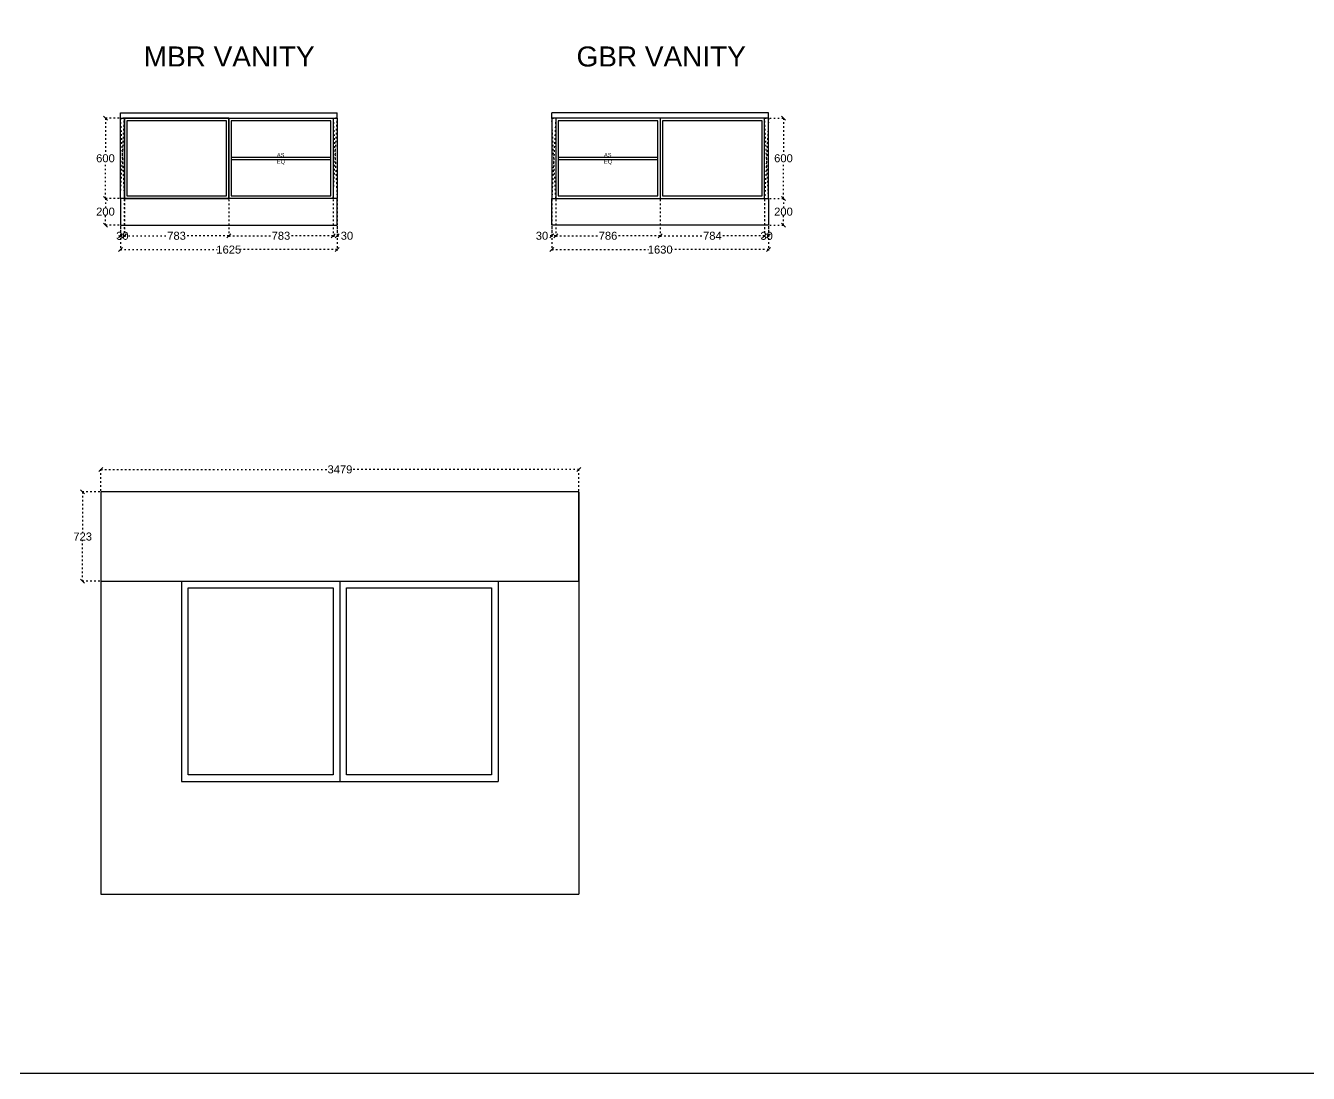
# Model space of a CAD drawing. Header units: millimetres. Extents: x 220712 to 1505573, y -354410 to 241923.
# Drawn here: x 240632 to 250246, y 74090 to 81942 of the extents above; entities that cross this region are included whole.
import ezdxf

# ---------------------------------------------------------------- set-up
doc = ezdxf.new("R2010")
doc.units = ezdxf.units.MM
doc.header["$MEASUREMENT"] = 0
doc.linetypes.add('ACAD_ISO03W100', pattern=[30, 12, -18])
doc.layers.add('Walls', color=253, linetype='Continuous')
doc.layers.add('Words', color=7, linetype='Continuous')
doc.styles.get("Standard").update_dxf_attribs({"font": 'arial.ttf'})
doc.dimstyles.get("Standard").update_dxf_attribs({"dimtxt": 60, "dimasz": 30, "dimexe": 7.75, "dimexo": 8.13, "dimgap": 0.63, "dimtad": 0, "dimtih": 1, "dimtoh": 1, "dimdec": 0, "dimzin": 0, "dimtxsty": 'Standard', "dimblk": 'OBLIQUE', "dimcen": 2.25, "dimclrd": 1, "dimclre": 1, "dimclrt": 1, "dimadec": 0, "dimazin": 0, "dimtfac": 1, "dimtdec": 0, "dimtofl": 0, "dimtmove": 0, "dimatfit": 3, "dimfxl": 1, "dimtolj": 1, "dimtzin": 0, "dimlwd": 30, "dimarcsym": 0})

# ---------------------------------------------------------------- blocks, each defined once
blk = doc.blocks.new('_Oblique')
at = {"color": 0, "linetype": 'ByBlock', "lineweight": -2}
blk.add_line((-0.5, -0.5), (0.5, 0.5), dxfattribs=at)
blk = doc.blocks.new('*D1811')
at = {"layer": 'Defpoints', "color": 0, "linetype": 'ACAD_ISO03W100', "transparency": 16777216}
for p in [(241230, 80648), (241341.5, 80648), (241341.5, 80448)]:
    blk.add_point(p, dxfattribs=at)
at = {"layer": 'Walls', "color": 1, "linetype": 'ACAD_ISO03W100', "lineweight": -2, "transparency": 16777216}
for p, q in [((241333.4, 80648), (241222.3, 80648)), ((241333.4, 80448), (241222.3, 80448))]:
    blk.add_line(p, q, dxfattribs=at)
at = {"layer": 'Walls', "color": 1, "linetype": 'ACAD_ISO03W100', "lineweight": 30, "transparency": 16777216}
for p, q in [((241230, 80648), (241230, 80579.3)), ((241230, 80448), (241230, 80516.7))]:
    blk.add_line(p, q, dxfattribs=at)
at = {"layer": 'Walls', "color": 1, "linetype": 'ACAD_ISO03W100', "lineweight": 30, "transparency": 16777216, "xscale": 30, "yscale": 30, "zscale": 30}
for p, rotation in [((241230, 80648), 90), ((241230, 80448), 270)]:
    blk.add_blockref('_Oblique', p, dxfattribs=dict(at, rotation=rotation))
at = {"layer": 'Walls', "color": 1, "linetype": 'ACAD_ISO03W100', "transparency": 16777216, "insert": (241230, 80548), "char_height": 60, "attachment_point": 5}
blk.add_mtext('\\A1;200', dxfattribs=at)
blk = doc.blocks.new('*D1812')
at = {"layer": 'Defpoints', "color": 0, "linetype": 'ACAD_ISO03W100', "transparency": 16777216}
for p in [(241230, 81248), (241341.5, 81248), (241341.5, 80648)]:
    blk.add_point(p, dxfattribs=at)
at = {"layer": 'Walls', "color": 1, "linetype": 'ACAD_ISO03W100', "lineweight": -2, "transparency": 16777216}
for p, q in [((241333.4, 81248), (241222.3, 81248)), ((241333.4, 80648), (241222.3, 80648))]:
    blk.add_line(p, q, dxfattribs=at)
at = {"layer": 'Walls', "color": 1, "linetype": 'ACAD_ISO03W100', "lineweight": 30, "transparency": 16777216}
for p, q in [((241230, 81248), (241230, 80979.3)), ((241230, 80648), (241230, 80916.7))]:
    blk.add_line(p, q, dxfattribs=at)
at = {"layer": 'Walls', "color": 1, "linetype": 'ACAD_ISO03W100', "lineweight": 30, "transparency": 16777216, "xscale": 30, "yscale": 30, "zscale": 30}
for p, rotation in [((241230, 81248), 90), ((241230, 80648), 270)]:
    blk.add_blockref('_Oblique', p, dxfattribs=dict(at, rotation=rotation))
at = {"layer": 'Walls', "color": 1, "linetype": 'ACAD_ISO03W100', "transparency": 16777216, "insert": (241230, 80948), "char_height": 60, "attachment_point": 5}
blk.add_mtext('\\A1;600', dxfattribs=at)
blk = doc.blocks.new('*D1813')
at = {"layer": 'Defpoints', "color": 0, "linetype": 'ACAD_ISO03W100', "transparency": 16777216}
for p in [(241341.5, 80648), (241371.4, 80649.5), (241371.4, 80366.5)]:
    blk.add_point(p, dxfattribs=at)
at = {"layer": 'Walls', "color": 1, "linetype": 'ACAD_ISO03W100', "lineweight": -2, "transparency": 16777216}
for p, q in [((241341.5, 80639.9), (241341.5, 80358.8)), ((241371.4, 80641.4), (241371.4, 80358.8))]:
    blk.add_line(p, q, dxfattribs=at)
at = {"layer": 'Walls', "color": 1, "linetype": 'ACAD_ISO03W100', "lineweight": 30, "transparency": 16777216}
blk.add_line((241341.5, 80366.5), (241371.4, 80366.5), dxfattribs=at)
at = {"layer": 'Walls', "color": 1, "linetype": 'ACAD_ISO03W100', "lineweight": 30, "transparency": 16777216, "xscale": 30, "yscale": 30, "zscale": 30, "rotation": 180}
blk.add_blockref('_Oblique', (241341.5, 80366.5), dxfattribs=at)
at = {"layer": 'Walls', "color": 1, "linetype": 'ACAD_ISO03W100', "lineweight": 30, "transparency": 16777216, "xscale": 30, "yscale": 30, "zscale": 30}
blk.add_blockref('_Oblique', (241371.4, 80366.5), dxfattribs=at)
at = {"layer": 'Walls', "color": 1, "linetype": 'ACAD_ISO03W100', "transparency": 16777216, "insert": (241356.5, 80366.5), "char_height": 60, "attachment_point": 5}
blk.add_mtext('\\A1;30', dxfattribs=at)
blk = doc.blocks.new('*D1814')
at = {"layer": 'Defpoints', "color": 0, "linetype": 'ACAD_ISO03W100', "transparency": 16777216}
for p in [(241371.5, 80648), (242154, 80648), (242154, 80367.3)]:
    blk.add_point(p, dxfattribs=at)
at = {"layer": 'Walls', "color": 1, "linetype": 'ACAD_ISO03W100', "lineweight": -2, "transparency": 16777216}
for p, q in [((241371.5, 80639.9), (241371.5, 80359.5)), ((242154, 80639.9), (242154, 80359.5))]:
    blk.add_line(p, q, dxfattribs=at)
at = {"layer": 'Walls', "color": 1, "linetype": 'ACAD_ISO03W100', "lineweight": 30, "transparency": 16777216}
for p, q in [((241371.5, 80367.3), (241696.1, 80367.3)), ((242154, 80367.3), (241829.4, 80367.3))]:
    blk.add_line(p, q, dxfattribs=at)
at = {"layer": 'Walls', "color": 1, "linetype": 'ACAD_ISO03W100', "lineweight": 30, "transparency": 16777216, "xscale": 30, "yscale": 30, "zscale": 30, "rotation": 180}
blk.add_blockref('_Oblique', (241371.5, 80367.3), dxfattribs=at)
at = {"layer": 'Walls', "color": 1, "linetype": 'ACAD_ISO03W100', "lineweight": 30, "transparency": 16777216, "xscale": 30, "yscale": 30, "zscale": 30}
blk.add_blockref('_Oblique', (242154, 80367.3), dxfattribs=at)
at = {"layer": 'Walls', "color": 1, "linetype": 'ACAD_ISO03W100', "transparency": 16777216, "insert": (241762.8, 80367.3), "char_height": 60, "attachment_point": 5}
blk.add_mtext('\\A1;783', dxfattribs=at)
blk = doc.blocks.new('*D1815')
at = {"layer": 'Defpoints', "color": 0, "linetype": 'ACAD_ISO03W100', "transparency": 16777216}
for p in [(242154, 80648), (242936.5, 80648), (242936.5, 80367.3)]:
    blk.add_point(p, dxfattribs=at)
at = {"layer": 'Walls', "color": 1, "linetype": 'ACAD_ISO03W100', "lineweight": -2, "transparency": 16777216}
for p, q in [((242154, 80639.9), (242154, 80359.5)), ((242936.5, 80639.9), (242936.5, 80359.5))]:
    blk.add_line(p, q, dxfattribs=at)
at = {"layer": 'Walls', "color": 1, "linetype": 'ACAD_ISO03W100', "lineweight": 30, "transparency": 16777216}
for p, q in [((242154, 80367.3), (242478.6, 80367.3)), ((242936.5, 80367.3), (242611.9, 80367.3))]:
    blk.add_line(p, q, dxfattribs=at)
at = {"layer": 'Walls', "color": 1, "linetype": 'ACAD_ISO03W100', "lineweight": 30, "transparency": 16777216, "xscale": 30, "yscale": 30, "zscale": 30, "rotation": 180}
blk.add_blockref('_Oblique', (242154, 80367.3), dxfattribs=at)
at = {"layer": 'Walls', "color": 1, "linetype": 'ACAD_ISO03W100', "lineweight": 30, "transparency": 16777216, "xscale": 30, "yscale": 30, "zscale": 30}
blk.add_blockref('_Oblique', (242936.5, 80367.3), dxfattribs=at)
at = {"layer": 'Walls', "color": 1, "linetype": 'ACAD_ISO03W100', "transparency": 16777216, "insert": (242545.2, 80367.3), "char_height": 60, "attachment_point": 5}
blk.add_mtext('\\A1;783', dxfattribs=at)
blk = doc.blocks.new('*D1816')
at = {"layer": 'Defpoints', "color": 0, "linetype": 'ACAD_ISO03W100', "transparency": 16777216}
for p in [(242936.5, 80648), (242966.5, 80648), (242966.5, 80367.3)]:
    blk.add_point(p, dxfattribs=at)
at = {"layer": 'Walls', "color": 1, "linetype": 'ACAD_ISO03W100', "lineweight": -2, "transparency": 16777216}
for p, q in [((242936.5, 80639.9), (242936.5, 80359.5)), ((242966.5, 80639.9), (242966.5, 80359.5))]:
    blk.add_line(p, q, dxfattribs=at)
at = {"layer": 'Walls', "color": 1, "linetype": 'ACAD_ISO03W100', "lineweight": 30, "transparency": 16777216}
for p, q in [((242936.5, 80367.3), (242966.5, 80367.3)), ((242966.5, 80367.3), (242996.5, 80367.3))]:
    blk.add_line(p, q, dxfattribs=at)
at = {"layer": 'Walls', "color": 1, "linetype": 'ACAD_ISO03W100', "lineweight": 30, "transparency": 16777216, "xscale": 30, "yscale": 30, "zscale": 30, "rotation": 180}
blk.add_blockref('_Oblique', (242936.5, 80367.3), dxfattribs=at)
at = {"layer": 'Walls', "color": 1, "linetype": 'ACAD_ISO03W100', "lineweight": 30, "transparency": 16777216, "xscale": 30, "yscale": 30, "zscale": 30}
blk.add_blockref('_Oblique', (242966.5, 80367.3), dxfattribs=at)
at = {"layer": 'Walls', "color": 1, "linetype": 'ACAD_ISO03W100', "transparency": 16777216, "insert": (243040, 80367.3), "char_height": 60, "attachment_point": 5}
blk.add_mtext('\\A1;30', dxfattribs=at)
blk = doc.blocks.new('*D1810')
at = {"layer": 'Defpoints', "color": 0, "linetype": 'ACAD_ISO03W100', "transparency": 16777216}
for p in [(241341.5, 80448), (242966.5, 80448), (242966.5, 80263.5)]:
    blk.add_point(p, dxfattribs=at)
at = {"layer": 'Walls', "color": 1, "linetype": 'ACAD_ISO03W100', "lineweight": -2, "transparency": 16777216}
for p, q in [((241341.5, 80439.9), (241341.5, 80255.8)), ((242966.5, 80439.9), (242966.5, 80255.8))]:
    blk.add_line(p, q, dxfattribs=at)
at = {"layer": 'Walls', "color": 1, "linetype": 'ACAD_ISO03W100', "lineweight": 30, "transparency": 16777216}
for p, q in [((241341.5, 80263.5), (242066.4, 80263.5)), ((242966.5, 80263.5), (242241.6, 80263.5))]:
    blk.add_line(p, q, dxfattribs=at)
at = {"layer": 'Walls', "color": 1, "linetype": 'ACAD_ISO03W100', "lineweight": 30, "transparency": 16777216, "xscale": 30, "yscale": 30, "zscale": 30, "rotation": 180}
blk.add_blockref('_Oblique', (241341.5, 80263.5), dxfattribs=at)
at = {"layer": 'Walls', "color": 1, "linetype": 'ACAD_ISO03W100', "lineweight": 30, "transparency": 16777216, "xscale": 30, "yscale": 30, "zscale": 30}
blk.add_blockref('_Oblique', (242966.5, 80263.5), dxfattribs=at)
at = {"layer": 'Walls', "color": 1, "linetype": 'ACAD_ISO03W100', "transparency": 16777216, "insert": (242154, 80263.5), "char_height": 60, "attachment_point": 5}
blk.add_mtext('\\A1;1625', dxfattribs=at)
blk = doc.blocks.new('*D1820')
at = {"layer": 'Defpoints', "color": 0, "linetype": 'ACAD_ISO03W100', "transparency": 16777216}
for p in [(246200.5, 80648), (246312, 80648), (246200.5, 80448)]:
    blk.add_point(p, dxfattribs=at)
at = {"layer": 'Walls', "color": 1, "linetype": 'ACAD_ISO03W100', "lineweight": -2, "transparency": 16777216}
for p, q in [((246208.6, 80648), (246319.8, 80648)), ((246208.6, 80448), (246319.8, 80448))]:
    blk.add_line(p, q, dxfattribs=at)
at = {"layer": 'Walls', "color": 1, "linetype": 'ACAD_ISO03W100', "lineweight": 30, "transparency": 16777216}
for p, q in [((246312, 80648), (246312, 80579.3)), ((246312, 80448), (246312, 80516.7))]:
    blk.add_line(p, q, dxfattribs=at)
at = {"layer": 'Walls', "color": 1, "linetype": 'ACAD_ISO03W100', "lineweight": 30, "transparency": 16777216, "xscale": 30, "yscale": 30, "zscale": 30}
for p, rotation in [((246312, 80648), 90), ((246312, 80448), 270)]:
    blk.add_blockref('_Oblique', p, dxfattribs=dict(at, rotation=rotation))
at = {"layer": 'Walls', "color": 1, "linetype": 'ACAD_ISO03W100', "transparency": 16777216, "insert": (246312, 80548), "char_height": 60, "attachment_point": 5}
blk.add_mtext('\\A1;200', dxfattribs=at)
blk = doc.blocks.new('*D1821')
at = {"layer": 'Defpoints', "color": 0, "linetype": 'ACAD_ISO03W100', "transparency": 16777216}
for p in [(246200.5, 81248), (246312, 81248), (246200.5, 80648)]:
    blk.add_point(p, dxfattribs=at)
at = {"layer": 'Walls', "color": 1, "linetype": 'ACAD_ISO03W100', "lineweight": -2, "transparency": 16777216}
for p, q in [((246208.6, 81248), (246319.7, 81248)), ((246208.6, 80648), (246319.7, 80648))]:
    blk.add_line(p, q, dxfattribs=at)
at = {"layer": 'Walls', "color": 1, "linetype": 'ACAD_ISO03W100', "lineweight": 30, "transparency": 16777216}
for p, q in [((246312, 81248), (246312, 80979.3)), ((246312, 80648), (246312, 80916.7))]:
    blk.add_line(p, q, dxfattribs=at)
at = {"layer": 'Walls', "color": 1, "linetype": 'ACAD_ISO03W100', "lineweight": 30, "transparency": 16777216, "xscale": 30, "yscale": 30, "zscale": 30}
for p, rotation in [((246312, 81248), 90), ((246312, 80648), 270)]:
    blk.add_blockref('_Oblique', p, dxfattribs=dict(at, rotation=rotation))
at = {"layer": 'Walls', "color": 1, "linetype": 'ACAD_ISO03W100', "transparency": 16777216, "insert": (246312, 80948), "char_height": 60, "attachment_point": 5}
blk.add_mtext('\\A1;600', dxfattribs=at)
blk = doc.blocks.new('*D1822')
at = {"layer": 'Defpoints', "color": 0, "linetype": 'ACAD_ISO03W100', "transparency": 16777216}
for p in [(246170.6, 80649.5), (246200.5, 80648), (246170.6, 80366.5)]:
    blk.add_point(p, dxfattribs=at)
at = {"layer": 'Walls', "color": 1, "linetype": 'ACAD_ISO03W100', "lineweight": -2, "transparency": 16777216}
for p, q in [((246170.6, 80641.4), (246170.6, 80358.8)), ((246200.5, 80639.9), (246200.5, 80358.8))]:
    blk.add_line(p, q, dxfattribs=at)
at = {"layer": 'Walls', "color": 1, "linetype": 'ACAD_ISO03W100', "lineweight": 30, "transparency": 16777216}
blk.add_line((246200.5, 80366.5), (246170.6, 80366.5), dxfattribs=at)
at = {"layer": 'Walls', "color": 1, "linetype": 'ACAD_ISO03W100', "lineweight": 30, "transparency": 16777216, "xscale": 30, "yscale": 30, "zscale": 30, "rotation": 180}
blk.add_blockref('_Oblique', (246170.6, 80366.5), dxfattribs=at)
at = {"layer": 'Walls', "color": 1, "linetype": 'ACAD_ISO03W100', "lineweight": 30, "transparency": 16777216, "xscale": 30, "yscale": 30, "zscale": 30}
blk.add_blockref('_Oblique', (246200.5, 80366.5), dxfattribs=at)
at = {"layer": 'Walls', "color": 1, "linetype": 'ACAD_ISO03W100', "transparency": 16777216, "insert": (246185.5, 80366.5), "char_height": 60, "attachment_point": 5}
blk.add_mtext('\\A1;30', dxfattribs=at)
blk = doc.blocks.new('*D1823')
at = {"layer": 'Defpoints', "color": 0, "linetype": 'ACAD_ISO03W100', "transparency": 16777216}
for p in [(245388, 80648), (246170.5, 80648), (245388, 80367.3)]:
    blk.add_point(p, dxfattribs=at)
at = {"layer": 'Walls', "color": 1, "linetype": 'ACAD_ISO03W100', "lineweight": -2, "transparency": 16777216}
for p, q in [((245388, 80639.9), (245388, 80359.5)), ((246170.5, 80639.9), (246170.5, 80359.5))]:
    blk.add_line(p, q, dxfattribs=at)
at = {"layer": 'Walls', "color": 1, "linetype": 'ACAD_ISO03W100', "lineweight": 30, "transparency": 16777216}
for p, q in [((245388, 80367.3), (245712.7, 80367.3)), ((246170.5, 80367.3), (245845.8, 80367.3))]:
    blk.add_line(p, q, dxfattribs=at)
at = {"layer": 'Walls', "color": 1, "linetype": 'ACAD_ISO03W100', "lineweight": 30, "transparency": 16777216, "xscale": 30, "yscale": 30, "zscale": 30, "rotation": 180}
blk.add_blockref('_Oblique', (245388, 80367.3), dxfattribs=at)
at = {"layer": 'Walls', "color": 1, "linetype": 'ACAD_ISO03W100', "lineweight": 30, "transparency": 16777216, "xscale": 30, "yscale": 30, "zscale": 30}
blk.add_blockref('_Oblique', (246170.5, 80367.3), dxfattribs=at)
at = {"layer": 'Walls', "color": 1, "linetype": 'ACAD_ISO03W100', "transparency": 16777216, "insert": (245779.2, 80367.3), "char_height": 60, "attachment_point": 5}
blk.add_mtext('\\A1;784', dxfattribs=at)
blk = doc.blocks.new('*D1818')
at = {"layer": 'Defpoints', "color": 0, "linetype": 'ACAD_ISO03W100', "transparency": 16777216}
for p in [(244605.5, 80648), (245388, 80648), (244605.5, 80367.3)]:
    blk.add_point(p, dxfattribs=at)
at = {"layer": 'Walls', "color": 1, "linetype": 'ACAD_ISO03W100', "lineweight": -2, "transparency": 16777216}
for p, q in [((244605.5, 80639.9), (244605.5, 80359.5)), ((245388, 80639.9), (245388, 80359.5))]:
    blk.add_line(p, q, dxfattribs=at)
at = {"layer": 'Walls', "color": 1, "linetype": 'ACAD_ISO03W100', "lineweight": 30, "transparency": 16777216}
for p, q in [((244605.5, 80367.3), (244930.1, 80367.3)), ((245388, 80367.3), (245063.4, 80367.3))]:
    blk.add_line(p, q, dxfattribs=at)
at = {"layer": 'Walls', "color": 1, "linetype": 'ACAD_ISO03W100', "lineweight": 30, "transparency": 16777216, "xscale": 30, "yscale": 30, "zscale": 30, "rotation": 180}
blk.add_blockref('_Oblique', (244605.5, 80367.3), dxfattribs=at)
at = {"layer": 'Walls', "color": 1, "linetype": 'ACAD_ISO03W100', "lineweight": 30, "transparency": 16777216, "xscale": 30, "yscale": 30, "zscale": 30}
blk.add_blockref('_Oblique', (245388, 80367.3), dxfattribs=at)
at = {"layer": 'Walls', "color": 1, "linetype": 'ACAD_ISO03W100', "transparency": 16777216, "insert": (244996.8, 80367.3), "char_height": 60, "attachment_point": 5}
blk.add_mtext('\\A1;786', dxfattribs=at)
blk = doc.blocks.new('*D1819')
at = {"layer": 'Defpoints', "color": 0, "linetype": 'ACAD_ISO03W100', "transparency": 16777216}
for p in [(244575.5, 80648), (244605.5, 80648), (244575.5, 80367.3)]:
    blk.add_point(p, dxfattribs=at)
at = {"layer": 'Walls', "color": 1, "linetype": 'ACAD_ISO03W100', "lineweight": -2, "transparency": 16777216}
for p, q in [((244575.5, 80639.9), (244575.5, 80359.5)), ((244605.5, 80639.9), (244605.5, 80359.5))]:
    blk.add_line(p, q, dxfattribs=at)
at = {"layer": 'Walls', "color": 1, "linetype": 'ACAD_ISO03W100', "lineweight": 30, "transparency": 16777216}
for p, q in [((244575.5, 80367.3), (244545.5, 80367.3)), ((244605.5, 80367.3), (244575.5, 80367.3))]:
    blk.add_line(p, q, dxfattribs=at)
at = {"layer": 'Walls', "color": 1, "linetype": 'ACAD_ISO03W100', "lineweight": 30, "transparency": 16777216, "xscale": 30, "yscale": 30, "zscale": 30, "rotation": 180}
blk.add_blockref('_Oblique', (244575.5, 80367.3), dxfattribs=at)
at = {"layer": 'Walls', "color": 1, "linetype": 'ACAD_ISO03W100', "lineweight": 30, "transparency": 16777216, "xscale": 30, "yscale": 30, "zscale": 30}
blk.add_blockref('_Oblique', (244605.5, 80367.3), dxfattribs=at)
at = {"layer": 'Walls', "color": 1, "linetype": 'ACAD_ISO03W100', "transparency": 16777216, "insert": (244502, 80367.3), "char_height": 60, "attachment_point": 5}
blk.add_mtext('\\A1;30', dxfattribs=at)
blk = doc.blocks.new('*D1817')
at = {"layer": 'Defpoints', "color": 0, "linetype": 'ACAD_ISO03W100', "transparency": 16777216}
for p in [(244575.5, 80448), (246200.5, 80448), (244575.5, 80263.5)]:
    blk.add_point(p, dxfattribs=at)
at = {"layer": 'Walls', "color": 1, "linetype": 'ACAD_ISO03W100', "lineweight": -2, "transparency": 16777216}
for p, q in [((244575.5, 80439.9), (244575.5, 80255.8)), ((246200.5, 80439.9), (246200.5, 80255.8))]:
    blk.add_line(p, q, dxfattribs=at)
at = {"layer": 'Walls', "color": 1, "linetype": 'ACAD_ISO03W100', "lineweight": 30, "transparency": 16777216}
for p, q in [((244575.5, 80263.5), (245300.7, 80263.5)), ((246200.5, 80263.5), (245475.3, 80263.5))]:
    blk.add_line(p, q, dxfattribs=at)
at = {"layer": 'Walls', "color": 1, "linetype": 'ACAD_ISO03W100', "lineweight": 30, "transparency": 16777216, "xscale": 30, "yscale": 30, "zscale": 30, "rotation": 180}
blk.add_blockref('_Oblique', (244575.5, 80263.5), dxfattribs=at)
at = {"layer": 'Walls', "color": 1, "linetype": 'ACAD_ISO03W100', "lineweight": 30, "transparency": 16777216, "xscale": 30, "yscale": 30, "zscale": 30}
blk.add_blockref('_Oblique', (246200.5, 80263.5), dxfattribs=at)
at = {"layer": 'Walls', "color": 1, "linetype": 'ACAD_ISO03W100', "transparency": 16777216, "insert": (245388, 80263.5), "char_height": 60, "attachment_point": 5}
blk.add_mtext('\\A1;1630', dxfattribs=at)
blk = doc.blocks.new('*D1852')
at = {"layer": 'Defpoints', "color": 0, "linetype": 'ACAD_ISO03W100', "transparency": 16777216}
for p in [(241059, 78448), (241196, 78448), (241196, 77778)]:
    blk.add_point(p, dxfattribs=at)
at = {"layer": 'Walls', "color": 1, "linetype": 'ACAD_ISO03W100', "lineweight": -2, "transparency": 16777216}
for p, q in [((241187.9, 78448), (241051.3, 78448)), ((241187.9, 77778), (241051.3, 77778))]:
    blk.add_line(p, q, dxfattribs=at)
at = {"layer": 'Walls', "color": 1, "linetype": 'ACAD_ISO03W100', "lineweight": 30, "transparency": 16777216}
for p, q in [((241059, 78448), (241059, 78144.3)), ((241059, 77778), (241059, 78081.7))]:
    blk.add_line(p, q, dxfattribs=at)
at = {"layer": 'Walls', "color": 1, "linetype": 'ACAD_ISO03W100', "lineweight": 30, "transparency": 16777216, "xscale": 30, "yscale": 30, "zscale": 30}
for p, rotation in [((241059, 78448), 90), ((241059, 77778), 270)]:
    blk.add_blockref('_Oblique', p, dxfattribs=dict(at, rotation=rotation))
at = {"layer": 'Walls', "color": 1, "linetype": 'ACAD_ISO03W100', "transparency": 16777216, "insert": (241059, 78113), "char_height": 60, "attachment_point": 5}
blk.add_mtext('\\A1;723', dxfattribs=at)
blk = doc.blocks.new('*D1853')
at = {"layer": 'Defpoints', "color": 0, "linetype": 'ACAD_ISO03W100', "transparency": 16777216}
for p in [(244779, 78616.5), (241196, 78448), (244779, 78448)]:
    blk.add_point(p, dxfattribs=at)
at = {"layer": 'Walls', "color": 1, "linetype": 'ACAD_ISO03W100', "lineweight": -2, "transparency": 16777216}
for p, q in [((241196, 78456.1), (241196, 78624.2)), ((244779, 78456.1), (244779, 78624.2))]:
    blk.add_line(p, q, dxfattribs=at)
at = {"layer": 'Walls', "color": 1, "linetype": 'ACAD_ISO03W100', "lineweight": 30, "transparency": 16777216}
for p, q in [((241196, 78616.5), (242897.2, 78616.5)), ((244779, 78616.5), (243077.8, 78616.5))]:
    blk.add_line(p, q, dxfattribs=at)
at = {"layer": 'Walls', "color": 1, "linetype": 'ACAD_ISO03W100', "lineweight": 30, "transparency": 16777216, "xscale": 30, "yscale": 30, "zscale": 30, "rotation": 180}
blk.add_blockref('_Oblique', (241196, 78616.5), dxfattribs=at)
at = {"layer": 'Walls', "color": 1, "linetype": 'ACAD_ISO03W100', "lineweight": 30, "transparency": 16777216, "xscale": 30, "yscale": 30, "zscale": 30}
blk.add_blockref('_Oblique', (244779, 78616.5), dxfattribs=at)
at = {"layer": 'Walls', "color": 1, "linetype": 'ACAD_ISO03W100', "transparency": 16777216, "insert": (242987.5, 78616.5), "char_height": 60, "attachment_point": 5}
blk.add_mtext('\\A1;3479', dxfattribs=at)

msp = doc.modelspace()

# ---------------------------------------------------------------- linework, layer by layer
at = {"layer": 'Walls', "color": 18, "true_color": 0x000000}
for p, q in [((241341.5, 81288), (242966.5, 81288)), ((241341.5, 81248), (241341.5, 81288)), ((242966.5, 81248), (242966.5, 81288)), ((246200.5, 81288), (244575.5, 81288)), ((244575.5, 81248), (244575.5, 81288)), ((246200.5, 81248), (246200.5, 81288)), ((241341.5, 80648), (241341.5, 80448)), ((242966.5, 80448), (242966.5, 80648)), ((244575.5, 80448), (244575.5, 80648)), ((246200.5, 80648), (246200.5, 80448)), ((241341.5, 80448), (242966.5, 80448)), ((246200.5, 80448), (244575.5, 80448)), ((241196, 78448), (241196, 75432)), ((244779, 78448), (244779, 75432))]:
    msp.add_line(p, q, dxfattribs=at)
at = {"layer": 'Walls', "color": 159, "true_color": 0x22346e}
for p, q in [((241341.5, 81248), (242966.5, 81248)), ((241341.5, 80648), (241341.5, 81248)), ((241371.5, 80648), (241371.5, 81248)), ((242154, 81248), (242154, 80648)), ((242936.5, 81248), (242936.5, 80648)), ((242966.5, 81248), (242966.5, 80648)), ((246200.5, 81248), (244575.5, 81248)), ((244575.5, 81248), (244575.5, 80648)), ((244605.5, 81248), (244605.5, 80648)), ((245388, 81248), (245388, 80648)), ((246170.5, 80648), (246170.5, 81248)), ((246200.5, 80648), (246200.5, 81248)), ((242172, 80957), (242918.5, 80957)), ((244623.5, 80957), (245370, 80957)), ((242172, 80939), (242918.5, 80939)), ((244623.5, 80939), (245370, 80939)), ((242966.5, 80648), (241341.5, 80648)), ((244575.5, 80648), (246200.5, 80648)), ((241196, 78448), (241196, 77778)), ((244779, 78448), (241196, 78448)), ((244779, 77778), (244779, 78448)), ((241196, 77778), (244779, 77778)), ((241196, 75432), (244779, 75432))]:
    msp.add_line(p, q, dxfattribs=at)
at = {"layer": 'Walls', "color": 9, "true_color": 0xc7c8ca}
for p, q in [((241800.5, 77778), (241800.5, 76278)), ((242987.5, 77778), (242987.5, 76278)), ((244174.5, 77778), (244174.5, 76278)), ((241800.5, 76278), (244174.5, 76278))]:
    msp.add_line(p, q, dxfattribs=at)
at = {"layer": 'Walls', "color": 18, "true_color": 0x000000}
msp.add_lwpolyline([(220711.5, 98109), (264020, 98109), (264020, 74090), (220711.5, 74090)], close=True, dxfattribs=at)
at = {"layer": 'Walls', "color": 240, "linetype": 'ACAD_ISO03W100', "true_color": 0xed1f24}
for points in [[(241341.5, 80648), (241371.5, 81248), (241341.5, 81248), (241371.5, 80648)], [(242936.5, 80648), (242966.5, 81248), (242936.5, 81248), (242966.5, 80648)], [(244605.5, 80648), (244575.5, 81248), (244605.5, 81248), (244575.5, 80648)], [(246200.5, 80648), (246170.5, 81248), (246200.5, 81248), (246170.5, 80648)]]:
    msp.add_lwpolyline(points, dxfattribs=at)
at = {"layer": 'Walls', "color": 159, "true_color": 0x22346e}
for points in [[(242154, 81248), (241371.5, 81248), (241371.5, 80648), (242154, 80648)], [(242136, 81230), (241389.5, 81230), (241389.5, 80666), (242136, 80666)], [(242918.5, 81230), (242172, 81230), (242172, 80666), (242918.5, 80666)], [(245370, 81230), (244623.5, 81230), (244623.5, 80666), (245370, 80666)], [(246152.5, 81230), (245406, 81230), (245406, 80666), (246152.5, 80666)]]:
    msp.add_lwpolyline(points, close=True, dxfattribs=at)
at = {"layer": 'Walls', "color": 9, "true_color": 0xc7c8ca}
for points in [[(241850.5, 77728), (242937.5, 77728), (242937.5, 76328), (241850.5, 76328)], [(243037.5, 77728), (244124.5, 77728), (244124.5, 76328), (243037.5, 76328)]]:
    msp.add_lwpolyline(points, close=True, dxfattribs=at)

# ---------------------------------------------------------------- texts
at = {"layer": 'Walls', "color": 5, "char_height": 150, "attachment_point": 1}
for s, insert in [('\\pxqc;{\\C240;\\c2367469;MBR VANITY}', (240917, 81786.2)), ('\\pxqc;{\\C240;\\c2367469;GBR VANITY}', (244155, 81786.2))]:
    msp.add_mtext_dynamic_manual_height_columns(s, width=2480.873, gutter_width=472.4, heights=[368.1], dxfattribs=dict(at, insert=insert))
at = {"layer": 'Words', "color": 0, "char_height": 30, "attachment_point": 1}
for insert in [(242515.2, 80988), (244966.8, 80988)]:
    msp.add_mtext_dynamic_manual_height_columns('AS\\PEQ', width=1178.022, gutter_width=866.4, heights=[0], dxfattribs=dict(at, insert=insert))

# ---------------------------------------------------------------- dimensions: what is measured, and where the dimension line sits
at = {"layer": 'Walls', "color": 240, "linetype": 'ACAD_ISO03W100', "true_color": 0xed1f24}
for base, p1, p2, angle, picture, middle in [((241230, 81248), (241341.5, 80648), (241341.5, 81248), 90, '*D1812', (241230, 80948)), ((246312, 81248), (246200.5, 80648), (246200.5, 81248), 90, '*D1821', (246312, 80948)), ((241230, 80648), (241341.5, 80448), (241341.5, 80648), 90, '*D1811', (241230, 80548)), ((244575.5, 80367.3), (244605.5, 80648), (244575.5, 80648), 180, '*D1819', (244502, 80367.3)), ((246312, 80648), (246200.5, 80448), (246200.5, 80648), 90, '*D1820', (246312, 80548))]:
    dim = msp.add_linear_dim(base=base, p1=p1, p2=p2, angle=angle, dimstyle='Standard', dxfattribs=at)
    dim.commit()
    dim.dimension.update_dxf_attribs({"geometry": picture, "text_midpoint": middle})
dim = msp.add_linear_dim(base=(241371.4, 80366.5), p1=(241341.5, 80648), p2=(241371.4, 80649.5), dimstyle='Standard', dxfattribs=at)
dim.commit()
dim.dimension.update_dxf_attribs({"geometry": '*D1813', "text_midpoint": (241356.5, 80366.5), "dimtype": 160})
for base, p1, p2, picture, middle in [((242154, 80367.2874065), (241371.5, 80648), (242154, 80648), '*D1814', (241762.75, 80367.2874065)), ((242936.5, 80367.2874065), (242154, 80648), (242936.5, 80648), '*D1815', (242545.25, 80367.2874065)), ((242966.5, 80367.3), (242936.5, 80648), (242966.5, 80648), '*D1816', (243040, 80367.3)), ((242966.5, 80263.5), (241341.5, 80448), (242966.5, 80448), '*D1810', (242154, 80263.5))]:
    dim = msp.add_linear_dim(base=base, p1=p1, p2=p2, dimstyle='Standard', dxfattribs=at)
    dim.commit()
    dim.dimension.update_dxf_attribs({"geometry": picture, "text_midpoint": middle})
for base, p1, p2, text, picture, middle in [((244605.5, 80367.3), (245388, 80648), (244605.5, 80648), '786', '*D1818', (244996.8, 80367.3)), ((245388, 80367.3), (246170.5, 80648), (245388, 80648), '784', '*D1823', (245779.2, 80367.3)), ((244575.5, 80263.5), (246200.5, 80448), (244575.5, 80448), '1630', '*D1817', (245388, 80263.5))]:
    dim = msp.add_linear_dim(base=base, p1=p1, p2=p2, angle=180, text=text, dimstyle='Standard', dxfattribs=at)
    dim.commit()
    dim.dimension.update_dxf_attribs({"geometry": picture, "text_midpoint": middle})
dim = msp.add_linear_dim(base=(246170.6, 80366.5), p1=(246200.5, 80648), p2=(246170.6, 80649.5), angle=180, dimstyle='Standard', dxfattribs=at)
dim.commit()
dim.dimension.update_dxf_attribs({"geometry": '*D1822', "text_midpoint": (246185.5, 80366.5), "dimtype": 160})
at = {"layer": 'Walls', "color": 9, "linetype": 'ACAD_ISO03W100', "true_color": 0xc7c8ca}
dim = msp.add_linear_dim(base=(244779, 78616.5), p1=(241196, 78448), p2=(244779, 78448), text='3479', dimstyle='Standard', dxfattribs=at)
dim.commit()
dim.dimension.update_dxf_attribs({"geometry": '*D1853', "text_midpoint": (242987.5, 78616.5)})
dim = msp.add_linear_dim(base=(241059, 78448), p1=(241196, 77778), p2=(241196, 78448), angle=90, text='723', dimstyle='Standard', dxfattribs=at)
dim.commit()
dim.dimension.update_dxf_attribs({"geometry": '*D1852', "text_midpoint": (241059, 78113)})

doc.saveas('drawing.dxf')
